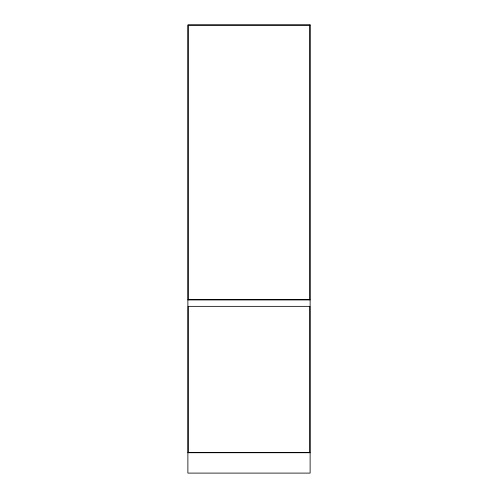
<?xml version="1.0" encoding="UTF-8"?>
<svg xmlns="http://www.w3.org/2000/svg" width="498" height="498" viewBox="0 0 498 498"><rect width="100%" height="100%" fill="white"/><g stroke="black" fill="none" stroke-linecap="round" stroke-linejoin="round"><path stroke-width="0.75" d="M187.883 299.933L310.117 299.933M187.883 452.726L310.117 452.726M310.117 24.9L187.883 24.9L187.883 473.1L310.117 473.1L310.117 24.9M309.812 25.205L188.188 25.205L188.188 299.628L309.812 299.628L309.812 25.205M309.812 306.351L188.188 306.351L188.188 452.421L309.812 452.421L309.812 306.351"/></g></svg>
